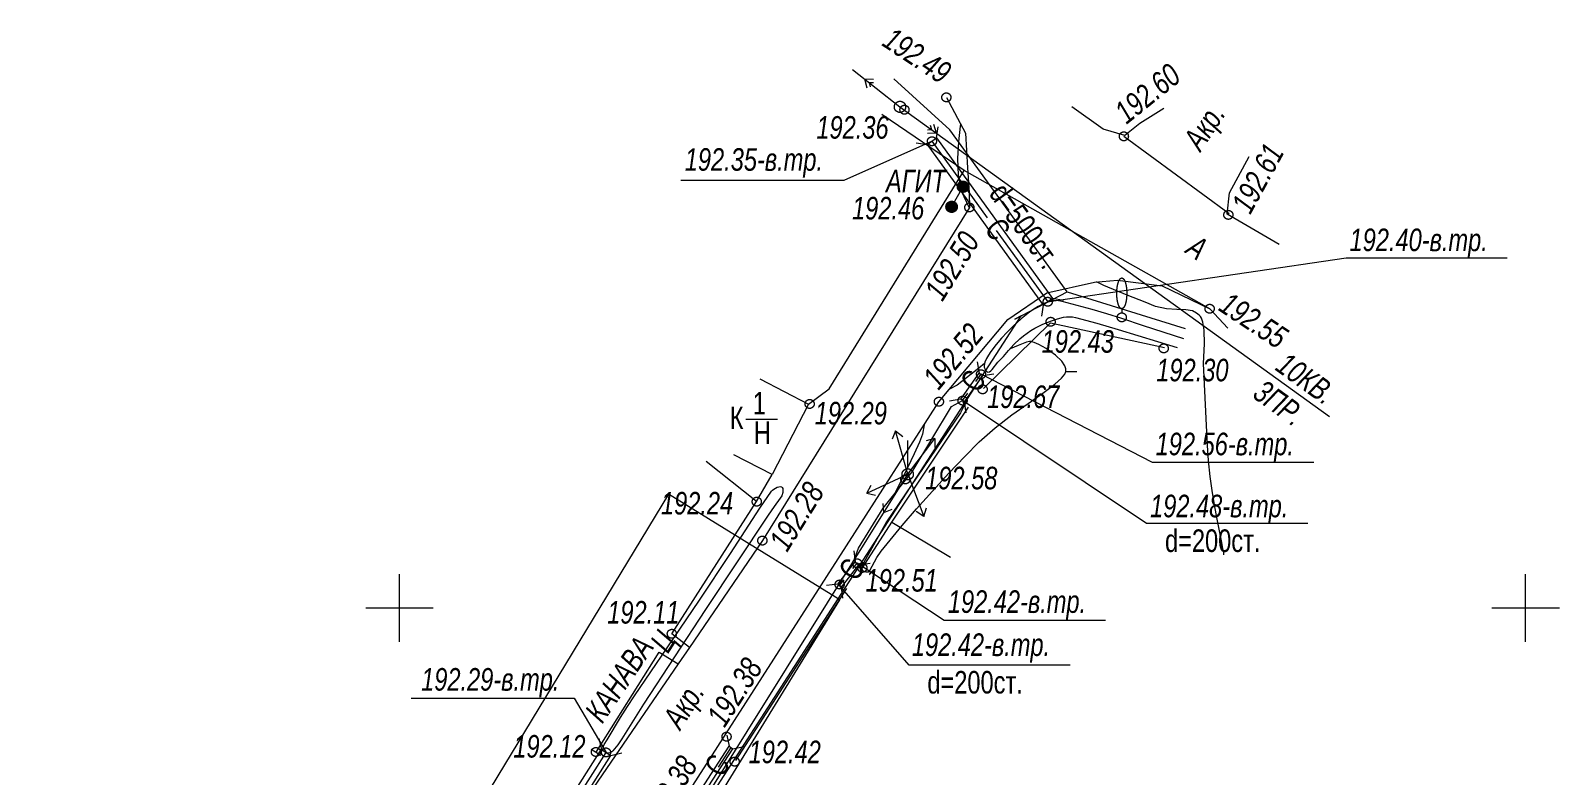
# Model space of a CAD drawing. Header units: millimetres. Extents: x -38151500 to -27467627, y -20617104 to -20349562.
# Drawn here: x -29087423 to -29019542, y -20457442 to -20424352 of the extents above; entities that cross this region are included whole.
import ezdxf
from ezdxf.xclip import XClip

# ---------------------------------------------------------------- set-up
doc = ezdxf.new("R2010")
doc.units = ezdxf.units.MM
doc.header["$MEASUREMENT"] = 0
doc.header["$XCLIPFRAME"] = 0
doc.layers.add('!!! ПОДОСНОВА', color=7, linetype='Continuous')
for name, color, linetype, lineweight in [('Чертеж_1_Новофедоровское_снт 28_07$0$tp_Дороги_Ном._пера__253', 252, 'Continuous', 18), ('Чертеж_1_Новофедоровское_снт 28_07$0$tp_Здания_Ном._пера__253', 252, 'Continuous', 18), ('Чертеж_1_Новофедоровское_снт 28_07$0$tp_канавы_Ном._пера__253', 252, 'Continuous', 18), ('Чертеж_1_Новофедоровское_снт 28_07$0$tp_ЛЭП вн_Ном._пера__253', 252, 'Continuous', 18), ('Чертеж_1_Новофедоровское_снт 28_07$0$tp_отметки_новые_Ном._пера__253', 252, 'Continuous', 18), ('Чертеж_1_Новофедоровское_снт 28_07$0$tp_сооружения_Ном._пера__253', 252, 'Continuous', 18), ('Чертеж_1_Новофедоровское_снт 28_07$0$tp_трубы под дорогой_Ном._пера__253', 252, 'Continuous', 18), ('Чертеж_1_Новофедоровское_снт 28_07$0$U_ТЕКСТ_БЕЛЫЙ_Ном._пера__253', 252, 'Continuous', 18), ('Чертеж_1_Новый_ГП_Топография_Ном._пера__253', 252, 'Continuous', 18), ('Чертеж_1_Новый_Новофедоровское_снт 28_07$0$SETKA_Ном._пера__253', 252, 'Continuous', 18), ('Чертеж_1_Новый_Новофедоровское_снт 28_07$0$SETKA_Ном._пера__7', 7, 'Continuous', 18), ('Чертеж_1_Новый_Новофедоровское_снт 28_07$0$tp_Дороги_Ном._пера__253', 252, 'Continuous', 18), ('Чертеж_1_Новый_Новофедоровское_снт 28_07$0$tp_Здания_Ном._пера__253', 252, 'Continuous', 18), ('Чертеж_1_Новый_Новофедоровское_снт 28_07$0$tp_канавы_Ном._пера__253', 252, 'Continuous', 18), ('Чертеж_1_Новый_Новофедоровское_снт 28_07$0$tp_ЛЭП вн_Ном._пера__253', 252, 'Continuous', 18), ('Чертеж_1_Новый_Новофедоровское_снт 28_07$0$tp_ЛЭП нн_Ном._пера__253', 252, 'Continuous', 18), ('Чертеж_1_Новый_Новофедоровское_снт 28_07$0$tp_ЛЭП нн_Ном._пера__7', 7, 'Continuous', 18), ('Чертеж_1_Новый_Новофедоровское_снт 28_07$0$tp_Ограждения ДЕР_Ном._пера__253', 252, 'Continuous', 18), ('Чертеж_1_Новый_Новофедоровское_снт 28_07$0$tp_Ограждения мет_Ном._пера__253', 252, 'Continuous', 18), ('Чертеж_1_Новый_Новофедоровское_снт 28_07$0$tp_Ограждения рабица_Ном._пера__253', 252, 'Continuous', 18), ('Чертеж_1_Новый_Новофедоровское_снт 28_07$0$tp_Ограждения_Ном._пера__253', 252, 'Continuous', 18), ('Чертеж_1_Новый_Новофедоровское_снт 28_07$0$tp_отметки_новые_Ном._пера__253', 252, 'Continuous', 18), ('Чертеж_1_Новый_Новофедоровское_снт 28_07$0$tp_отметки_новые_Ном._пера__7', 7, 'Continuous', 18), ('Чертеж_1_Новый_Новофедоровское_снт 28_07$0$tp_растительность_Ном._пера__7', 7, 'Continuous', 18), ('Чертеж_1_Новый_Новофедоровское_снт 28_07$0$tp_рельеф_Ном._пера__253', 252, 'Continuous', 18), ('Чертеж_1_Новый_Новофедоровское_снт 28_07$0$tp_сооружения_Ном._пера__253', 252, 'Continuous', 18), ('Чертеж_1_Новый_Новофедоровское_снт 28_07$0$tp_сооружения_Ном._пера__7', 7, 'Continuous', 18), ('Чертеж_1_Новый_Новофедоровское_снт 28_07$0$tp_трубы под дорогой_Ном._пера__253', 252, 'Continuous', 18), ('Чертеж_1_Новый_Новофедоровское_снт 28_07$0$U_Водосток_Ном._пера__253', 252, 'Continuous', 18), ('Чертеж_1_Новый_Новофедоровское_снт 28_07$0$U_Газопровод_Ном._пера__253', 252, 'Continuous', 18)]:
    doc.layers.add(name, color=color, linetype=linetype, lineweight=lineweight)
doc.styles.add('РЎР“Р•РќР•Р\xa0РР\xa0_РЎРўРР›Р¬_1', font='arial.ttf', dxfattribs={"width": 0.75})
doc.styles.add('РЎР“Р•РќР•Р\xa0РР\xa0_РЎРўРР›Р¬_3', font='arial.ttf', dxfattribs={"width": 0.749999})

# ---------------------------------------------------------------- blocks, each defined once
blk = doc.blocks.new('Чертеж_6_1', base_point=(9028958, 0))
at = {"layer": 'Чертеж_1_Новый_Новофедоровское_снт 28_07$0$tp_ЛЭП вн_Ном._пера__253', "linetype": 'Continuous', "lineweight": 18}
blk.add_hatch(color=252, dxfattribs=at).paths.add_polyline_path([(-29048796, -20427742, 1), (-29048846, -20427742, 1)])
at = {"layer": 'Чертеж_1_Новый_ГП_Топография_Ном._пера__253', "color": 252, "lineweight": 18, "flags": 128}
blk.add_lwpolyline([(-29093242, -20517064), (-29093202, -20517000), (-29082715, -20499900), (-29056545, -20516708), (-29044984, -20500671), (-29035068, -20487867), (-29036822, -20480650), (-29038827, -20473503), (-29044320, -20475465), (-29047175, -20474628), (-29061447, -20465849), (-29051497, -20449640), (-29059106, -20444942), (-29100137, -20512686)], close=True, dxfattribs=at)
at = {"layer": 'Чертеж_1_Новый_Новофедоровское_снт 28_07$0$SETKA_Ном._пера__253', "color": 252, "lineweight": 18, "flags": 128}
for points in [[(-29071042, -20451500), (-29071042, -20448500)], [(-29072542, -20450000), (-29069542, -20450000)]]:
    blk.add_lwpolyline(points, dxfattribs=at)
at = {"layer": 'Чертеж_1_Новый_Новофедоровское_снт 28_07$0$SETKA_Ном._пера__7', "color": 7, "lineweight": 18, "flags": 128}
for points in [[(-29021042, -20451500), (-29021042, -20448500)], [(-29022542, -20450000), (-29019542, -20450000)]]:
    blk.add_lwpolyline(points, dxfattribs=at)
at = {"layer": 'Чертеж_1_Новый_Новофедоровское_снт 28_07$0$tp_Дороги_Ном._пера__253', "color": 252, "lineweight": 18, "flags": 128}
for points in [[(-29046761, -20427321), (-29045911, -20428916), (-29045817, -20430450), (-29045745, -20431568), (-29045742, -20432208), (-29054932, -20447009), (-29058171, -20451763), (-29058955, -20451152)], [(-29037106, -20427811), (-29038174, -20428474), (-29038840, -20429012), (-29039795, -20428732), (-29041195, -20427737)], [(-29034199, -20432497), (-29038882, -20429054)], [(-29031985, -20433852), (-29034297, -20432514), (-29034196, -20431568), (-29033312, -20429947)], [(-29035069, -20436711), (-29045970, -20430567)], [(-29062041, -20466094), (-29062175, -20465239), (-29062009, -20464466), (-29059399, -20460039), (-29047094, -20440842), (-29044032, -20437186), (-29042298, -20435998), (-29040182, -20435528), (-29039170, -20435446), (-29037180, -20435694), (-29035069, -20436711), (-29034269, -20437573)], [(-29058171, -20451763), (-29058676, -20452488)], [(-29059509, -20451967), (-29058676, -20452488), (-29065032, -20461790), (-29070714, -20471714), (-29071910, -20471463)]]:
    blk.add_lwpolyline(points, dxfattribs=at)
at = {"layer": 'Чертеж_1_Новый_Новофедоровское_снт 28_07$0$tp_Здания_Ном._пера__253', "color": 252, "lineweight": 18, "flags": 128}
for points in [[(-29055050, -20439829), (-29052884, -20440942), (-29054494, -20444076), (-29056195, -20443202)], [(-29055661, -20441615), (-29054264, -20441615)]]:
    blk.add_lwpolyline(points, dxfattribs=at)
at = {"layer": 'Чертеж_1_Новый_Новофедоровское_снт 28_07$0$tp_канавы_Ном._пера__253', "color": 252, "lineweight": 18, "flags": 128}
blk.add_lwpolyline([(-29036224, -20438040), (-29038002, -20437469), (-29038974, -20437143), (-29039631, -20436934), (-29040293, -20436741), (-29041621, -20436383), (-29041778, -20436352), (-29041939, -20436342), (-29042100, -20436358), (-29042257, -20436403), (-29042477, -20436500), (-29042686, -20436611), (-29042885, -20436734), (-29043076, -20436868), (-29043441, -20437164), (-29043795, -20437488), (-29044064, -20437750), (-29044315, -20438015), (-29044555, -20438297), (-29044789, -20438611), (-29044892, -20438767), (-29044981, -20438923), (-29045047, -20439081), (-29045084, -20439238), (-29045081, -20439303), (-29045059, -20439370), (-29045023, -20439435), (-29044976, -20439491), (-29044946, -20439514), (-29044915, -20439525), (-29044853, -20439516), (-29044789, -20439473), (-29044724, -20439407), (-29044476, -20439090), (-29044231, -20438827), (-29043997, -20438558), (-29043759, -20438293), (-29043500, -20438040), (-29043342, -20437909), (-29043180, -20437790), (-29043012, -20437680), (-29042839, -20437579), (-29042477, -20437400), (-29042094, -20437245), (-29041829, -20437156), (-29041561, -20437091), (-29041427, -20437073), (-29041294, -20437068), (-29041162, -20437076), (-29041032, -20437101), (-29040081, -20437358), (-29039134, -20437635), (-29036519, -20438427)], dxfattribs=at)
for points in [[(-29046537, -20441052), (-29046044, -20440788), (-29045968, -20441006), (-29046128, -20441341), (-29049413, -20446173), (-29050426, -20447987), (-29050727, -20448067), (-29050858, -20447858), (-29050665, -20447342), (-29049569, -20445565), (-29048280, -20443953)], [(-29055049, -20445565), (-29054524, -20444819), (-29054478, -20444767), (-29054418, -20444718), (-29054274, -20444639), (-29054201, -20444616), (-29054135, -20444607), (-29054081, -20444615), (-29054045, -20444644), (-29054026, -20444689), (-29054018, -20444745), (-29054030, -20444876), (-29054073, -20445014), (-29054137, -20445132), (-29054412, -20445502), (-29054681, -20445878), (-29057458, -20450066), (-29058840, -20452166), (-29060211, -20454273), (-29061169, -20455811), (-29061355, -20456083), (-29061565, -20456345), (-29061622, -20456397), (-29061691, -20456437), (-29061764, -20456458), (-29061833, -20456451), (-29061889, -20456426), (-29061944, -20456388), (-29061987, -20456342), (-29062007, -20456290), (-29061995, -20456181), (-29061951, -20456071), (-29061825, -20455859), (-29061227, -20454873), (-29060923, -20454385), (-29060607, -20453904), (-29059153, -20451771), (-29057724, -20449657), (-29056348, -20447582)]]:
    blk.add_lwpolyline(points, close=True, dxfattribs=at)
at = {"layer": 'Чертеж_1_Новый_Новофедоровское_снт 28_07$0$tp_ЛЭП вн_Ном._пера__253', "color": 252, "lineweight": 18}
blk.add_line((-29048821, -20427742), (-29048821, -20427742), dxfattribs=at)
at = {"layer": 'Чертеж_1_Новый_Новофедоровское_снт 28_07$0$tp_ЛЭП вн_Ном._пера__253', "color": 252, "lineweight": 18, "flags": 128}
for points in [[(-29050923, -20426086), (-29048821, -20427742), (-29029755, -20441496)], [(-29050392, -20426504), (-29050291, -20426891)], [(-29050392, -20426504), (-29049992, -20426512)], [(-29050196, -20426659), (-29050145, -20426852)], [(-29050196, -20426659), (-29049996, -20426663)], [(-29047402, -20428765), (-29047602, -20428770)], [(-29047402, -20428765), (-29047460, -20428574)], [(-29047199, -20428912), (-29047316, -20428529)], [(-29047199, -20428912), (-29047599, -20428921)]]:
    blk.add_lwpolyline(points, dxfattribs=at)
at = {"layer": 'Чертеж_1_Новый_Новофедоровское_снт 28_07$0$tp_ЛЭП вн_Ном._пера__253', "color": 252, "lineweight": 18}
blk.add_circle((-29048821, -20427742), 250, dxfattribs=at)
at = {"layer": 'Чертеж_1_Новый_Новофедоровское_снт 28_07$0$tp_ЛЭП нн_Ном._пера__253', "color": 252, "lineweight": 18, "flags": 128}
for points in [[(-29050296, -20444904), (-29048480, -20444066), (-29049017, -20442139)], [(-29049017, -20442139), (-29049164, -20442511)], [(-29049017, -20442139), (-29048699, -20442382)], [(-29095242, -20518699), (-29094131, -20517036), (-29073517, -20484194), (-29048480, -20444066), (-29047271, -20442473)], [(-29047271, -20442473), (-29047656, -20442581)], [(-29047271, -20442473), (-29047272, -20442873)], [(-29048480, -20444066), (-29047760, -20445932)], [(-29050296, -20444904), (-29050108, -20444551)], [(-29050296, -20444904), (-29049905, -20444989)], [(-29049539, -20445763), (-29049575, -20445364)], [(-29049539, -20445763), (-29049165, -20445620)], [(-29047760, -20445932), (-29048100, -20445721)], [(-29047760, -20445932), (-29047649, -20445547)]]:
    blk.add_lwpolyline(points, dxfattribs=at)
at = {"layer": 'Чертеж_1_Новый_Новофедоровское_снт 28_07$0$tp_ЛЭП нн_Ном._пера__7', "color": 7, "lineweight": 18}
blk.add_line((-29048480, -20443816), (-29048480, -20442566), dxfattribs=at)
for radius in [250, 50]:
    blk.add_circle((-29048480, -20444066), radius, dxfattribs=at)
at = {"layer": 'Чертеж_1_Новый_Новофедоровское_снт 28_07$0$tp_Ограждения ДЕР_Ном._пера__253', "color": 252, "lineweight": 18, "flags": 128}
for points in [[(-29052884, -20440942), (-29051965, -20440264), (-29045970, -20430567)], [(-29058955, -20451152), (-29055187, -20445277), (-29054494, -20444076)], [(-29062317, -20456402), (-29059509, -20451967)]]:
    blk.add_lwpolyline(points, dxfattribs=at)
at = {"layer": 'Чертеж_1_Новый_Новофедоровское_снт 28_07$0$tp_Ограждения мет_Ном._пера__253', "color": 252, "lineweight": 18, "flags": 128}
for points in [[(-29045970, -20430567), (-29049631, -20428087)], [(-29055187, -20445277), (-29057431, -20443500)], [(-29050488, -20448221), (-29049182, -20446195), (-29046583, -20447741)], [(-29056115, -20456785), (-29051176, -20449143)]]:
    blk.add_lwpolyline(points, dxfattribs=at)
at = {"layer": 'Чертеж_1_Новый_Новофедоровское_снт 28_07$0$tp_Ограждения рабица_Ном._пера__253', "color": 252, "lineweight": 18, "flags": 128}
for points in [[(-29045109, -20440248), (-29042136, -20437337), (-29037071, -20438430)], [(-29049182, -20446195), (-29045779, -20441085)]]:
    blk.add_lwpolyline(points, dxfattribs=at)
at = {"layer": 'Чертеж_1_Новый_Новофедоровское_снт 28_07$0$tp_Ограждения_Ном._пера__253', "color": 252, "lineweight": 18, "flags": 128}
blk.add_lwpolyline([(-29062529, -20456269), (-29062106, -20456535)], dxfattribs=at)
at = {"layer": 'Чертеж_1_Новый_Новофедоровское_снт 28_07$0$tp_отметки_новые_Ном._пера__253', "color": 252, "lineweight": 18, "flags": 128}
for points in [[(-29058546, -20430993), (-29051304, -20430993), (-29047402, -20429270)], [(-29021855, -20434463), (-29029015, -20434463), (-29042283, -20436422)], [(-29030446, -20443536), (-29037606, -20443536), (-29045222, -20439623)], [(-29030709, -20446257), (-29037869, -20446257), (-29046044, -20440788)], [(-29039700, -20450564), (-29046860, -20450564), (-29050727, -20448017)], [(-29041261, -20452546), (-29048420, -20452546), (-29051503, -20449011)], [(-29070527, -20454011), (-29063286, -20454011), (-29061868, -20456416)]]:
    blk.add_lwpolyline(points, dxfattribs=at)
at = {"layer": 'Чертеж_1_Новый_Новофедоровское_снт 28_07$0$tp_отметки_новые_Ном._пера__7', "color": 7, "lineweight": 18}
for centre in [(-29046762, -20427320), (-29048622, -20427870), (-29047402, -20429270), (-29038882, -20429050), (-29046532, -20432180), (-29045742, -20432210), (-29034242, -20432540), (-29042262, -20436400), (-29035072, -20436710), (-29042132, -20437290), (-29037112, -20438470), (-29045222, -20439620), (-29045152, -20440290), (-29052832, -20440940), (-29047092, -20440840), (-29046042, -20440790), (-29048582, -20444290), (-29055182, -20445280), (-29054932, -20447010), (-29050722, -20448020), (-29050492, -20448220), (-29051502, -20448960), (-29058952, -20451150), (-29056522, -20455720), (-29062322, -20456400), (-29061872, -20456420), (-29056162, -20456830)]:
    blk.add_circle(centre, 200, dxfattribs=at)
at = {"layer": 'Чертеж_1_Новый_Новофедоровское_снт 28_07$0$tp_растительность_Ном._пера__7', "color": 7, "lineweight": 18}
blk.add_line((-29038974, -20436709), (-29038974, -20436893), dxfattribs=at)
blk.add_circle((-29038974, -20437093), 200, dxfattribs=at)
blk.add_ellipse((-29038973, -20436026), major_axis=(0, 683), ratio=0.323572, dxfattribs=at)
at = {"layer": 'Чертеж_1_Новый_Новофедоровское_снт 28_07$0$tp_рельеф_Ном._пера__253', "color": 252, "lineweight": 18, "flags": 128}
for points in [[(-29045743, -20432209), (-29046069, -20431517), (-29046227, -20430780), (-29046259, -20430030), (-29046212, -20429295), (-29046130, -20428605), (-29046121, -20428521)], [(-29034435, -20447635), (-29034449, -20447555), (-29034481, -20447383), (-29034537, -20447092), (-29034622, -20446657), (-29034738, -20446057), (-29034856, -20445422), (-29034964, -20444783), (-29035053, -20444169), (-29035127, -20443458), (-29035174, -20442780), (-29035204, -20442190), (-29035350, -20439145), (-29035305, -20438274), (-29035320, -20437661), (-29035376, -20437300), (-29035439, -20437126), (-29035480, -20437062), (-29035534, -20437000), (-29035649, -20436901), (-29035840, -20436807), (-29036127, -20436753), (-29036531, -20436743), (-29036981, -20436721), (-29037469, -20436607), (-29037941, -20436424), (-29038737, -20436103), (-29039766, -20435671), (-29040102, -20435522)], [(-29050430, -20447988), (-29050461, -20448064), (-29050518, -20448198), (-29050522, -20448269), (-29050480, -20448342), (-29050429, -20448371), (-29050332, -20448397), (-29050237, -20448400), (-29050159, -20448340), (-29049855, -20447756), (-29049654, -20447472), (-29049264, -20446984), (-29048726, -20446344), (-29048083, -20445601), (-29047378, -20444807), (-29046651, -20444013), (-29045946, -20443269), (-29045305, -20442627), (-29044592, -20441999), (-29043848, -20441428), (-29043124, -20440915), (-29042472, -20440460), (-29041943, -20440065), (-29041643, -20439791), (-29041506, -20439612), (-29041464, -20439504), (-29041458, -20439454), (-29041464, -20439385), (-29041507, -20439245), (-29041641, -20439034), (-29041912, -20438765), (-29042326, -20438471), (-29042653, -20438293), (-29042861, -20438205), (-29042970, -20438173), (-29043013, -20438165), (-29043077, -20438163), (-29043205, -20438189), (-29043570, -20438349), (-29043933, -20438484)], [(-29045066, -20439144), (-29045320, -20439351), (-29045861, -20439784), (-29046287, -20440100), (-29046620, -20440276)], [(-29041464, -20439504), (-29040964, -20439496)], [(-29047750, -20441865), (-29047818, -20442276), (-29047958, -20442635), (-29048193, -20443153), (-29048492, -20443775), (-29048820, -20444442), (-29049062, -20444931)]]:
    blk.add_lwpolyline(points, dxfattribs=at)
at = {"layer": 'Чертеж_1_Новый_Новофедоровское_снт 28_07$0$tp_сооружения_Ном._пера__253', "color": 252, "lineweight": 18, "flags": 128}
blk.add_lwpolyline([(-29046025, -20431289), (-29046529, -20432183)], dxfattribs=at)
at = {"layer": 'Чертеж_1_Новый_Новофедоровское_снт 28_07$0$tp_сооружения_Ном._пера__7', "color": 7, "lineweight": 18}
for p, q in [((-29046265, -20431350), (-29046265, -20431230)), ((-29046235, -20431422), (-29046235, -20431158)), ((-29046205, -20431460), (-29046205, -20431120)), ((-29046175, -20431488), (-29046175, -20431092)), ((-29046145, -20431506), (-29046145, -20431072)), ((-29046115, -20431520), (-29046115, -20431058)), ((-29046085, -20431532), (-29046085, -20431048)), ((-29046055, -20431536), (-29046055, -20431042)), ((-29046025, -20431538), (-29046025, -20431040)), ((-29045995, -20431538), (-29045995, -20431042)), ((-29045965, -20431532), (-29045965, -20431046)), ((-29045935, -20431522), (-29045935, -20431056)), ((-29045905, -20431508), (-29045905, -20431070)), ((-29045875, -20431490), (-29045875, -20431090)), ((-29045845, -20431464), (-29045845, -20431116)), ((-29045815, -20431428), (-29045815, -20431152)), ((-29045785, -20431364), (-29045785, -20431214)), ((-29046771, -20432244), (-29046771, -20432124)), ((-29046741, -20432315), (-29046741, -20432052)), ((-29046711, -20432354), (-29046711, -20432013)), ((-29046681, -20432381), (-29046681, -20431986)), ((-29046651, -20432400), (-29046651, -20431965)), ((-29046621, -20432414), (-29046621, -20431951)), ((-29046591, -20432425), (-29046591, -20431942)), ((-29046561, -20432430), (-29046561, -20431936)), ((-29046531, -20432432), (-29046531, -20431933)), ((-29046501, -20432431), (-29046501, -20431936)), ((-29046471, -20432426), (-29046471, -20431940)), ((-29046441, -20432416), (-29046441, -20431949)), ((-29046411, -20432402), (-29046411, -20431964)), ((-29046381, -20432384), (-29046381, -20431983)), ((-29046351, -20432358), (-29046351, -20432009)), ((-29046321, -20432321), (-29046321, -20432046)), ((-29046291, -20432257), (-29046291, -20432107))]:
    blk.add_line(p, q, dxfattribs=at)
for centre in [(-29046023, -20431290), (-29046529, -20432183)]:
    blk.add_circle(centre, 250, dxfattribs=at)
at = {"layer": 'Чертеж_1_Новый_Новофедоровское_снт 28_07$0$tp_трубы под дорогой_Ном._пера__253', "color": 252, "lineweight": 18, "flags": 128}
for points in [[(-29048101, -20429333), (-29047608, -20429413), (-29047202, -20429121), (-29047122, -20428627)], [(-29047608, -20429413), (-29042460, -20436549)], [(-29047202, -20429121), (-29042054, -20436257)], [(-29041560, -20436337), (-29042054, -20436257), (-29042460, -20436549), (-29042540, -20437043)], [(-29046126, -20440730), (-29045304, -20439565)], [(-29045389, -20439073), (-29045304, -20439565), (-29045140, -20439681), (-29044648, -20439595)], [(-29045962, -20440846), (-29045140, -20439681)], [(-29045877, -20441338), (-29045962, -20440846), (-29046126, -20440730), (-29046618, -20440816)], [(-29050867, -20447459), (-29050806, -20447955), (-29050648, -20448079), (-29050152, -20448017)], [(-29051582, -20448949), (-29050806, -20447955)], [(-29051424, -20449073), (-29050648, -20448079)], [(-29051363, -20449569), (-29051424, -20449073), (-29051582, -20448949), (-29052078, -20449011)], [(-29062188, -20455795), (-29062079, -20456283), (-29061657, -20456550), (-29061169, -20456441)], [(-29056509, -20455659), (-29056404, -20456148), (-29056236, -20456256), (-29055747, -20456152)], [(-29068031, -20465693), (-29062079, -20456282)], [(-29067609, -20465961), (-29061657, -20456550)], [(-29058890, -20459988), (-29056404, -20456148)], [(-29058723, -20460097), (-29056236, -20456256)]]:
    blk.add_lwpolyline(points, dxfattribs=at)
at = {"layer": 'Чертеж_1_Новый_Новофедоровское_снт 28_07$0$U_Водосток_Ном._пера__253', "color": 252, "lineweight": 18, "flags": 128}
for points in [[(-29047405, -20429267), (-29044953, -20432666)], [(-29044548, -20433228), (-29042257, -20436403)], [(-29045452, -20439949), (-29045222, -20439623)], [(-29046044, -20440788), (-29045809, -20440455)], [(-29050914, -20448256), (-29050727, -20448017)], [(-29051503, -20449011), (-29051302, -20448753)], [(-29064642, -20460802), (-29061868, -20456416)], [(-29056881, -20457069), (-29056320, -20456202)]]:
    blk.add_lwpolyline(points, dxfattribs=at)
at = {"layer": 'Чертеж_1_Новый_Новофедоровское_снт 28_07$0$U_Газопровод_Ном._пера__253', "color": 252, "lineweight": 18, "flags": 128}
for points in [[(-29041395, -20435962), (-29046608, -20428760), (-29049095, -20426495)], [(-29094560, -20516227), (-29072112, -20481445), (-29051561, -20449601), (-29043444, -20437023), (-29043725, -20437169), (-29041395, -20435962), (-29036164, -20437583)]]:
    blk.add_lwpolyline(points, dxfattribs=at)
at = {"layer": 'Чертеж_1_Новофедоровское_снт 28_07$0$tp_Дороги_Ном._пера__253', "color": 252, "lineweight": 18, "char_height": 1000, "attachment_point": 7, "style": 'РЎР“Р•РќР•Р\xa0РР\xa0_РЎРўРР›Р¬_1'}
for s, insert, rotation in [('\\A1;{\\pql;\\fArial|b0|i1|c204|p0;\\W0.750000;Акр.}', (-29035220, -20429926), 56.25629), ('\\A1;{\\pql;\\fArial|b0|i1|c204|p0;\\W0.750000;А}', (-29036193, -20434213), 326.41584), ('\\A1;{\\pql;\\fArial|b0|i1|c204|p0;\\W0.750000;Ц}', (-29058881, -20452222), 57.34071), ('\\A1;{\\pql;\\fArial|b0|i1|c204|p0;\\W0.750000;Акр.}', (-29058314, -20455621), 57.34071)]:
    blk.add_mtext(s, dxfattribs=dict(at, insert=insert, rotation=rotation))
at = {"layer": 'Чертеж_1_Новофедоровское_снт 28_07$0$tp_Здания_Ном._пера__253', "color": 252, "lineweight": 18, "char_height": 1000, "style": 'РЎР“Р•РќР•Р\xa0РР\xa0_РЎРўРР›Р¬_3'}
for s, insert, attachment_point in [('\\A1;{\\pql;\\fArial|b0|i0|c204|p0;\\W0.749999;1}', (-29055355, -20440904), 4), ('\\A1;{\\pql;\\fArial|b0|i0|c204|p0;\\W0.749999;К}', (-29056380, -20442057), 7), ('\\A1;{\\pql;\\fArial|b0|i0|c204|p0;\\W0.749999;Н}', (-29055314, -20442219), 4)]:
    blk.add_mtext(s, dxfattribs=dict(at, insert=insert, attachment_point=attachment_point))
at = {"layer": 'Чертеж_1_Новофедоровское_снт 28_07$0$tp_канавы_Ном._пера__253', "color": 252, "lineweight": 18, "insert": (-29062039, -20455178), "char_height": 1000, "attachment_point": 7, "rotation": 55.96313, "style": 'РЎР“Р•РќР•Р\xa0РР\xa0_РЎРўРР›Р¬_1'}
blk.add_mtext('\\A1;{\\pql;\\fArial|b0|i1|c204|p0;\\W0.750000;КАНАВА}', dxfattribs=at)
at = {"layer": 'Чертеж_1_Новофедоровское_снт 28_07$0$tp_ЛЭП вн_Ном._пера__253', "color": 252, "lineweight": 18, "char_height": 1000, "attachment_point": 7, "rotation": 324.19158, "style": 'РЎР“Р•РќР•Р\xa0РР\xa0_РЎРўРР›Р¬_1'}
for s, insert in [('\\A1;{\\pql;\\fArial|b0|i1|c204|p0;\\W0.750000;10КВ.}', (-29032217, -20439413)), ('\\A1;{\\pql;\\fArial|b0|i1|c204|p0;\\W0.750000;3ПР.}', (-29033230, -20440630))]:
    blk.add_mtext(s, dxfattribs=dict(at, insert=insert))
at = {"layer": 'Чертеж_1_Новофедоровское_снт 28_07$0$tp_отметки_новые_Ном._пера__253', "color": 252, "lineweight": 18, "char_height": 1000, "attachment_point": 7, "style": 'РЎР“Р•РќР•Р\xa0РР\xa0_РЎРўРР›Р¬_1'}
for s, insert, rotation in [('\\A1;{\\pql;\\fArial|b0|i1|c204|p0;\\W0.750000;192.49}', (-29049679, -20424999), 326.41584), ('\\A1;{\\pql;\\fArial|b0|i1|c204|p0;\\W0.750000;192.60}', (-29038756, -20428555), 38.95426), ('\\A1;{\\pql;\\fArial|b0|i1|c204|p0;\\W0.750000;192.61}', (-29033256, -20432566), 61.38954), ('\\A1;{\\pql;\\fArial|b0|i1|c204|p0;\\W0.750000;192.50}', (-29046927, -20436436), 58.16369), ('\\A1;{\\pql;\\fArial|b0|i1|c204|p0;\\W0.750000;192.55}', (-29034738, -20436763), 326.41584), ('\\A1;{\\pql;\\fArial|b0|i1|c204|p0;\\W0.750000;192.52}', (-29047098, -20440372), 50.04801), ('\\A1;{\\pql;\\fArial|b0|i1|c204|p0;\\W0.750000;192.28}', (-29053823, -20447567), 58.16369), ('\\A1;{\\pql;\\fArial|b0|i1|c204|p0;\\W0.750000;192.38}', (-29056599, -20455363), 57.34071), ('\\A1;{\\pql;\\fArial|b0|i1|c204|p0;\\W0.750000;192.38}', (-29059484, -20459714), 57.34071)]:
    blk.add_mtext(s, dxfattribs=dict(at, insert=insert, rotation=rotation))
for s, insert in [('\\A1;{\\pql;\\fArial|b0|i1|c204|p0;\\W0.750000;192.36}', (-29052532, -20429169)), ('\\A1;{\\pql;\\fArial|b0|i1|c204|p0;\\W0.750000;192.35-в.тр.}', (-29058376, -20430880)), ('\\A1;{\\pql;\\fArial|b0|i1|c204|p0;\\W0.750000;192.46}', (-29050948, -20432757)), ('\\A1;{\\pql;\\fArial|b0|i1|c204|p0;\\W0.750000;192.40-в.тр.}', (-29028860, -20434451)), ('\\A1;{\\pql;\\fArial|b0|i1|c204|p0;\\W0.750000;192.43}', (-29042531, -20438677)), ('\\A1;{\\pql;\\fArial|b0|i1|c204|p0;\\W0.750000;192.30}', (-29037439, -20439948)), ('\\A1;{\\pql;\\fArial|b0|i1|c204|p0;\\W0.750000;192.67}', (-29044951, -20441134)), ('\\A1;{\\pql;\\fArial|b0|i1|c204|p0;\\W0.750000;192.29}', (-29052605, -20441861)), ('\\A1;{\\pql;\\fArial|b0|i1|c204|p0;\\W0.750000;192.56-в.тр.}', (-29037468, -20443519)), ('\\A1;{\\pql;\\fArial|b0|i1|c204|p0;\\W0.750000;192.58}', (-29047701, -20444745)), ('\\A1;{\\pql;\\fArial|b0|i1|c204|p0;\\W0.750000;192.24}', (-29059433, -20445864)), ('\\A1;{\\pql;\\fArial|b0|i1|c204|p0;\\W0.750000;192.48-в.тр.}', (-29037716, -20446275)), ('\\A1;{\\pql;\\fArial|b0|i1|c204|p0;\\W0.750000;192.51}', (-29050349, -20449289)), ('\\A1;{\\pql;\\fArial|b0|i1|c204|p0;\\W0.750000;192.11}', (-29061818, -20450710)), ('\\A1;{\\pql;\\fArial|b0|i1|c204|p0;\\W0.750000;192.42-в.тр.}', (-29046695, -20450521)), ('\\A1;{\\pql;\\fArial|b0|i1|c204|p0;\\W0.750000;192.42-в.тр.}', (-29048293, -20452435)), ('\\A1;{\\pql;\\fArial|b0|i1|c204|p0;\\W0.750000;192.29-в.тр.}', (-29070081, -20453976)), ('\\A1;{\\pql;\\fArial|b0|i1|c204|p0;\\W0.750000;192.12}', (-29065988, -20456663)), ('\\A1;{\\pql;\\fArial|b0|i1|c204|p0;\\W0.750000;192.42}', (-29055539, -20456912))]:
    blk.add_mtext(s, dxfattribs=dict(at, insert=insert))
at = {"layer": 'Чертеж_1_Новофедоровское_снт 28_07$0$tp_сооружения_Ном._пера__253', "color": 252, "lineweight": 18, "insert": (-29049442, -20431539), "char_height": 1000, "attachment_point": 7, "style": 'РЎР“Р•РќР•Р\xa0РР\xa0_РЎРўРР›Р¬_1'}
blk.add_mtext('\\A1;{\\pql;\\fArial|b0|i1|c204|p0;\\W0.750000;АГИТ}', dxfattribs=at)
at = {"layer": 'Чертеж_1_Новофедоровское_снт 28_07$0$tp_трубы под дорогой_Ном._пера__253', "color": 252, "lineweight": 18, "insert": (-29044920, -20431605), "char_height": 1000, "attachment_point": 7, "rotation": 305.80715, "style": 'РЎР“Р•РќР•Р\xa0РР\xa0_РЎРўРР›Р¬_3'}
blk.add_mtext('\\A1;{\\pql;\\fArial|b0|i0|c204|p0;\\W0.749999;d=500ст.}', dxfattribs=at)
at = {"layer": 'Чертеж_1_Новофедоровское_снт 28_07$0$tp_трубы под дорогой_Ном._пера__253', "color": 252, "lineweight": 18, "char_height": 1000, "attachment_point": 7, "style": 'РЎР“Р•РќР•Р\xa0РР\xa0_РЎРўРР›Р¬_3'}
for insert in [(-29037053, -20447528), (-29047605, -20453817)]:
    blk.add_mtext('\\A1;{\\pql;\\fArial|b0|i0|c204|p0;\\W0.749999;d=200ст.}', dxfattribs=dict(at, insert=insert))
at = {"layer": 'Чертеж_1_Новофедоровское_снт 28_07$0$U_ТЕКСТ_БЕЛЫЙ_Ном._пера__253', "color": 252, "lineweight": 18, "char_height": 1000, "attachment_point": 7, "style": 'РЎР“Р•РќР•Р\xa0РР\xa0_РЎРўРР›Р¬_3'}
for insert, rotation in [((-29045118, -20433171), 305.80715), ((-29045346, -20440503), 57.68864), ((-29050749, -20448873), 57.68864), ((-29056707, -20457583), 57.68864)]:
    blk.add_mtext('\\A1;{\\pql;\\fArial|b0|i0|c204|p0;\\W0.749999;С}', dxfattribs=dict(at, insert=insert, rotation=rotation))

msp = doc.modelspace()

# ---------------------------------------------------------------- block references
at = {"layer": '!!! ПОДОСНОВА', "color": 252, "lineweight": 40}
ref = msp.add_blockref('Чертеж_6_1', (9028957.92, 0), dxfattribs=at)
XClip(ref).set_block_clipping_path([(-29127816.0149990618, -20418838.4532491304), (-29127816.0149990618, -20510095.8116091713), (-29105235.4453496896, -20510095.8116091713), (-29099842.3076653518, -20521215.6831232607), (-29014476.4440356195, -20521215.6831232607), (-29014476.4440356195, -20418721.7424019799)])

doc.saveas('drawing.dxf')
